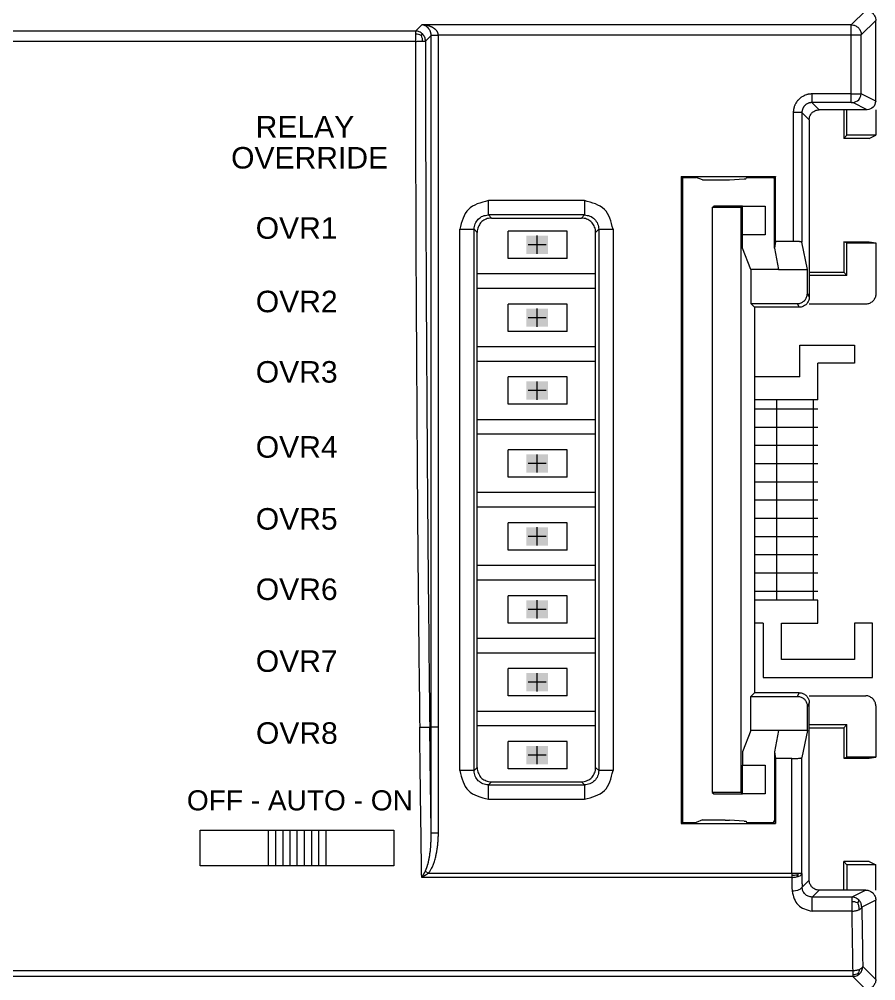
# Model space of a CAD drawing. Header units: inches. Extents: x 75782 to 87231, y -34126 to -18655.
# Drawn here: x 77708.8 to 77807.8, y -19702.9 to -19591.9 of the extents above; entities that cross this region are included whole.
import ezdxf

# ---------------------------------------------------------------- set-up
doc = ezdxf.new("R2010")
doc.units = ezdxf.units.IN
doc.header["$MEASUREMENT"] = 0
doc.layers.add('COMPONENTES', color=251, linetype='Continuous', lineweight=18)
doc.styles.add('ARIAL', font='arial.ttf')

# ---------------------------------------------------------------- blocks, each defined once
blk = doc.blocks.new('AK2-XM')
at = {"layer": 'COMPONENTES'}
for p, q in [((32014.48, 23372.5), (32016.15, 23374.17)), ((31964.86, 23372.5), (31964.14, 23371.78)), ((32014.48, 23372.5), (31964.86, 23372.5)), ((32014.48, 23371.34), (32014.48, 23372.5)), ((32015.64, 23371.34), (32017.31, 23373.01)), ((32017.31, 23363.67), (32017.31, 23373.01)), ((31964.14, 23371.78), (31823.34, 23371.78)), ((31964.14, 23371.78), (31964.14, 23371.42)), ((31964.14, 23371.42), (31964.14, 23370.59)), ((31965.95, 23371.27), (31965.3, 23370.62)), ((31965.95, 23371.31), (31966.78, 23371.34)), ((31965.95, 23291.39), (31965.95, 23371.27)), ((31966.78, 23371.27), (31965.95, 23371.27)), ((31966.78, 23371.34), (32014.48, 23371.34)), ((31966.78, 23291.39), (31966.78, 23371.27)), ((32014.48, 23364.51), (32014.48, 23371.34)), ((32014.48, 23371.34), (32015.64, 23371.34)), ((32015.64, 23364.51), (32015.64, 23371.34)), ((31964.14, 23370.59), (31823.34, 23370.59)), ((32014.48, 23364.51), (32009.94, 23364.51)), ((32009.94, 23364.51), (32009.94, 23363.52)), ((32014.48, 23363.52), (32014.48, 23364.51)), ((32017.31, 23363.67), (32015.64, 23364.51)), ((32014.48, 23363.52), (32009.94, 23363.52)), ((32010.78, 23362.68), (32009.94, 23363.52)), ((32016.32, 23362.68), (32014.65, 23363.51)), ((32007.79, 23362.36), (32007.79, 23347.48)), ((32008.78, 23362.36), (32008.78, 23347.4)), ((32009.62, 23361.52), (32008.78, 23362.36)), ((32016.32, 23362.68), (32010.78, 23362.68)), ((32013.61, 23362.68), (32013.61, 23359.37)), ((32013.99, 23359.75), (32013.99, 23362.68)), ((32017.31, 23362.68), (32017.31, 23359.75)), ((32009.62, 23361.52), (32009.62, 23341.05)), ((32013.61, 23359.37), (32013.99, 23359.75)), ((32017.31, 23359.75), (32013.99, 23359.75)), ((32016.55, 23359.37), (32017.31, 23359.75)), ((32016.55, 23359.37), (32013.61, 23359.37)), ((31994.85, 23354.98), (31994.85, 23280.25)), ((31994.85, 23354.98), (32005.75, 23354.98)), ((31994.85, 23354.98), (31994.97, 23354.87)), ((31994.97, 23354.87), (31994.97, 23280.37)), ((31994.97, 23354.87), (31996.56, 23354.87)), ((31997.29, 23354.58), (31996.56, 23354.87)), ((31997.29, 23354.58), (31998.97, 23354.58)), ((32000.4, 23354.61), (32002.11, 23354.71)), ((32002.39, 23354.87), (32002.33, 23354.74)), ((32002.39, 23354.87), (32005.51, 23354.87)), ((32005.51, 23354.87), (32005.6, 23354.68)), ((32005.75, 23354.98), (32005.6, 23354.68)), ((32005.6, 23346.72), (32005.6, 23354.68)), ((32005.75, 23347.48), (32005.75, 23354.98)), ((31983.66, 23352.19), (31972.56, 23352.19)), ((31972.56, 23350.54), (31972.56, 23352.19)), ((31983.66, 23352.19), (31983.66, 23350.54)), ((31998.43, 23351.39), (31998.59, 23351.55)), ((31998.43, 23351.39), (31998.43, 23283.84)), ((32001.75, 23351.39), (31998.43, 23351.39)), ((32001.91, 23351.55), (31998.59, 23351.55)), ((32001.91, 23351.55), (32001.75, 23351.39)), ((32001.75, 23283.84), (32001.75, 23351.39)), ((32001.91, 23348.23), (32001.91, 23351.55)), ((32001.91, 23351.55), (32004.53, 23351.55)), ((32004.53, 23351.55), (32004.53, 23348.23)), ((31983.66, 23350.54), (31972.56, 23350.54)), ((31972.56, 23350.54), (31972.92, 23350.17)), ((31972.92, 23350.17), (31983.3, 23350.17)), ((31983.3, 23350.17), (31983.66, 23350.54)), ((31969.25, 23286.35), (31969.25, 23348.88)), ((31969.25, 23348.88), (31970.91, 23348.88)), ((31970.91, 23286.35), (31970.91, 23348.88)), ((31970.91, 23348.88), (31971.27, 23348.52)), ((31981.67, 23348.67), (31974.83, 23348.67)), ((31974.83, 23345.51), (31974.83, 23348.67)), ((31981.67, 23345.51), (31981.67, 23348.67)), ((31984.95, 23348.52), (31985.31, 23348.88)), ((31985.31, 23348.88), (31985.31, 23286.35)), ((31985.31, 23348.88), (31986.96, 23348.88)), ((31986.96, 23348.88), (31986.96, 23286.35)), ((31971.27, 23286.71), (31971.27, 23348.52)), ((31978.2, 23346.04), (31978.2, 23348.15)), ((31984.95, 23286.71), (31984.95, 23348.52)), ((32004.53, 23348.23), (32001.91, 23348.23)), ((32001.91, 23346.72), (32001.91, 23348.23)), ((31979.25, 23347.09), (31977.14, 23347.09)), ((32002.9, 23344.24), (32001.91, 23346.72)), ((32005.75, 23347.48), (32005.6, 23346.72)), ((32005.6, 23346.72), (32006.09, 23344.24)), ((32007.79, 23347.48), (32005.75, 23347.48)), ((32009.41, 23344.24), (32008.78, 23347.4)), ((32013.61, 23347.43), (32016.55, 23347.43)), ((32013.61, 23347.43), (32013.61, 23343.94)), ((32013.99, 23347.33), (32013.61, 23347.43)), ((32013.99, 23347.33), (32017.31, 23347.33)), ((32013.99, 23343.56), (32013.99, 23347.33)), ((32016.55, 23347.43), (32017.31, 23347.33)), ((32017.31, 23347.33), (32017.31, 23341.4)), ((31981.67, 23345.51), (31974.83, 23345.51)), ((32002.9, 23344.24), (32002.9, 23340.3)), ((32006.09, 23344.24), (32002.9, 23344.24)), ((32006.09, 23344.24), (32009.41, 23344.24)), ((32009.41, 23341.46), (32009.41, 23344.24)), ((31984.95, 23343.72), (31971.27, 23343.72)), ((32009.62, 23343.94), (32013.61, 23343.94)), ((32013.99, 23343.56), (32009.62, 23343.56)), ((32013.99, 23343.56), (32013.61, 23343.94)), ((31984.95, 23342.04), (31971.27, 23342.04)), ((32009.41, 23341.46), (32009.62, 23341.05)), ((31981.67, 23340.25), (31974.83, 23340.25)), ((31974.83, 23337.09), (31974.83, 23340.25)), ((31981.67, 23337.09), (31981.67, 23340.25)), ((32002.9, 23340.3), (32008.25, 23340.3)), ((32003.32, 23339.88), (32002.9, 23340.3)), ((32003.32, 23339.88), (32003.32, 23295.35)), ((32008.46, 23339.88), (32003.32, 23339.88)), ((32008.25, 23340.3), (32008.46, 23339.88)), ((32016.15, 23340.24), (32009.62, 23340.24)), ((31979.25, 23338.67), (31977.14, 23338.67)), ((31978.2, 23337.62), (31978.2, 23339.72)), ((31981.67, 23337.09), (31974.83, 23337.09)), ((31984.95, 23335.3), (31971.27, 23335.3)), ((32008.53, 23335.51), (32014.84, 23335.51)), ((32008.53, 23331.83), (32008.53, 23335.51)), ((32014.84, 23335.51), (32014.84, 23333.41)), ((31984.95, 23333.62), (31971.27, 23333.62)), ((32014.84, 23333.41), (32010.63, 23333.41)), ((32010.63, 23329.2), (32010.63, 23333.41)), ((31981.67, 23331.83), (31974.83, 23331.83)), ((31974.83, 23328.67), (31974.83, 23331.83)), ((31978.2, 23329.2), (31978.2, 23331.3)), ((31981.67, 23328.67), (31981.67, 23331.83)), ((32008.53, 23331.83), (32003.32, 23331.83)), ((31979.25, 23330.25), (31977.14, 23330.25)), ((31981.67, 23328.67), (31974.83, 23328.67)), ((32010.63, 23329.2), (32003.32, 23329.2)), ((32005.9, 23306.04), (32005.9, 23329.2)), ((32010.11, 23306.04), (32010.11, 23329.2)), ((32003.32, 23328.14), (32010.63, 23328.14)), ((31984.95, 23326.88), (31971.27, 23326.88)), ((32003.32, 23326.04), (32010.63, 23326.04)), ((31984.95, 23325.2), (31971.27, 23325.2)), ((31981.67, 23323.41), (31974.83, 23323.41)), ((31974.83, 23320.25), (31974.83, 23323.41)), ((31981.67, 23320.25), (31981.67, 23323.41)), ((32003.32, 23323.93), (32010.63, 23323.93)), ((31978.2, 23320.77), (31978.2, 23322.88)), ((31979.25, 23321.83), (31977.14, 23321.83)), ((32003.32, 23321.83), (32010.63, 23321.83)), ((31981.67, 23320.25), (31974.83, 23320.25)), ((32003.32, 23319.72), (32010.63, 23319.72)), ((31984.95, 23318.46), (31971.27, 23318.46)), ((32003.32, 23317.62), (32010.63, 23317.62)), ((31984.95, 23316.77), (31971.27, 23316.77)), ((32003.32, 23315.51), (32010.63, 23315.51)), ((31981.67, 23314.98), (31974.83, 23314.98)), ((31974.83, 23311.83), (31974.83, 23314.98)), ((31978.2, 23312.35), (31978.2, 23314.46)), ((31981.67, 23311.83), (31981.67, 23314.98)), ((31979.25, 23313.4), (31977.14, 23313.4)), ((32003.32, 23313.4), (32010.63, 23313.4)), ((31981.67, 23311.83), (31974.83, 23311.83)), ((32003.32, 23311.3), (32010.63, 23311.3)), ((31984.95, 23310.04), (31971.27, 23310.04)), ((32003.32, 23309.19), (32010.63, 23309.19)), ((31984.95, 23308.35), (31971.27, 23308.35)), ((31974.83, 23303.4), (31974.83, 23306.56)), ((31981.67, 23306.56), (31974.83, 23306.56)), ((31981.67, 23303.4), (31981.67, 23306.56)), ((32003.32, 23307.09), (32010.63, 23307.09)), ((31978.2, 23303.93), (31978.2, 23306.04)), ((32010.63, 23306.04), (32003.32, 23306.04)), ((32010.63, 23303.4), (32010.63, 23306.04)), ((31979.25, 23304.98), (31977.14, 23304.98)), ((31981.67, 23303.4), (31974.83, 23303.4)), ((32004.32, 23303.4), (32003.32, 23303.4)), ((32004.32, 23303.4), (32004.32, 23297.09)), ((32006.42, 23303.4), (32010.63, 23303.4)), ((32006.42, 23299.19), (32006.42, 23303.4)), ((32014.84, 23303.4), (32014.84, 23299.19)), ((32016.95, 23303.4), (32014.84, 23303.4)), ((32016.95, 23297.09), (32016.95, 23303.4)), ((31984.95, 23301.61), (31971.27, 23301.61)), ((31984.95, 23299.93), (31971.27, 23299.93)), ((32014.84, 23299.19), (32006.42, 23299.19)), ((31981.67, 23298.14), (31974.83, 23298.14)), ((31974.83, 23294.98), (31974.83, 23298.14)), ((31978.2, 23295.51), (31978.2, 23297.61)), ((31981.67, 23294.98), (31981.67, 23298.14)), ((31979.25, 23296.56), (31977.14, 23296.56)), ((32004.32, 23297.09), (32016.95, 23297.09)), ((32003.32, 23295.35), (32002.9, 23294.93)), ((32008.46, 23295.35), (32003.32, 23295.35)), ((32008.46, 23295.35), (32008.25, 23294.93)), ((31981.67, 23294.98), (31974.83, 23294.98)), ((32002.9, 23294.93), (32008.25, 23294.93)), ((32002.9, 23290.99), (32002.9, 23294.93)), ((32009.62, 23294.99), (32016.15, 23294.99)), ((31984.95, 23293.19), (31971.27, 23293.19)), ((32009.62, 23294.19), (32009.41, 23293.77)), ((32009.41, 23290.99), (32009.41, 23293.77)), ((32009.62, 23273.71), (32009.62, 23294.19)), ((32017.31, 23293.83), (32017.31, 23287.9)), ((31964.63, 23291.39), (31965.79, 23291.39)), ((31966.78, 23291.39), (31965.95, 23291.39)), ((31965.95, 23289.72), (31965.95, 23291.39)), ((31966.78, 23289.65), (31966.78, 23291.39)), ((31984.95, 23291.51), (31971.27, 23291.51)), ((32002.9, 23290.99), (32001.91, 23288.51)), ((32006.09, 23290.99), (32002.9, 23290.99)), ((32006.09, 23290.99), (32005.6, 23288.51)), ((32009.41, 23290.99), (32006.09, 23290.99)), ((32009.41, 23290.99), (32008.79, 23287.85)), ((32009.62, 23291.67), (32013.99, 23291.67)), ((32009.62, 23291.29), (32013.61, 23291.29)), ((32013.61, 23291.29), (32013.99, 23291.67)), ((32013.61, 23291.29), (32013.61, 23287.8)), ((32013.99, 23287.9), (32013.99, 23291.67)), ((31965.95, 23279.12), (31965.95, 23289.72)), ((31966.78, 23279.12), (31966.78, 23289.65)), ((31974.83, 23286.56), (31974.83, 23289.72)), ((31981.67, 23289.72), (31974.83, 23289.72)), ((31978.2, 23287.09), (31978.2, 23289.19)), ((31981.67, 23286.56), (31981.67, 23289.72)), ((31979.25, 23288.14), (31977.14, 23288.14)), ((32001.91, 23288.51), (32001.91, 23287)), ((32005.6, 23288.51), (32005.6, 23280.55)), ((32005.6, 23288.51), (32005.75, 23287.75)), ((32005.75, 23287.75), (32005.75, 23280.25)), ((32007.62, 23287.75), (32005.75, 23287.75)), ((32007.62, 23274.47), (32007.62, 23287.75)), ((32008.79, 23274.47), (32008.79, 23287.85)), ((32013.61, 23287.8), (32013.99, 23287.9)), ((32013.61, 23287.8), (32016.55, 23287.8)), ((32017.31, 23287.9), (32013.99, 23287.9)), ((32016.55, 23287.8), (32017.31, 23287.9)), ((31971.27, 23286.71), (31970.91, 23286.35)), ((31981.67, 23286.56), (31974.83, 23286.56)), ((31985.31, 23286.35), (31984.95, 23286.71)), ((32001.91, 23287), (32004.53, 23287)), ((32001.91, 23283.68), (32001.91, 23287)), ((32004.53, 23287), (32004.53, 23283.68)), ((31970.91, 23286.35), (31969.25, 23286.35)), ((31986.96, 23286.35), (31985.31, 23286.35)), ((31972.92, 23285.06), (31972.56, 23284.7)), ((31972.56, 23284.7), (31983.66, 23284.7)), ((31972.56, 23283.04), (31972.56, 23284.7)), ((31972.92, 23285.06), (31983.3, 23285.06)), ((31983.66, 23284.7), (31983.3, 23285.06)), ((31983.66, 23284.7), (31983.66, 23283.04)), ((31998.43, 23283.84), (31998.59, 23283.68)), ((32001.75, 23283.84), (31998.43, 23283.84)), ((31998.59, 23283.68), (32001.91, 23283.68)), ((32001.75, 23283.84), (32001.91, 23283.68)), ((32004.53, 23283.68), (32001.91, 23283.68)), ((31972.56, 23283.04), (31983.66, 23283.04)), ((31994.85, 23280.25), (31994.97, 23280.37)), ((31994.85, 23280.25), (32005.75, 23280.25)), ((31994.97, 23280.37), (31996.56, 23280.37)), ((31997.29, 23280.66), (31996.56, 23280.37)), ((31997.29, 23280.66), (31998.97, 23280.66)), ((32002.11, 23280.52), (32000.4, 23280.63)), ((32002.33, 23280.5), (32002.39, 23280.37)), ((32002.39, 23280.37), (32005.51, 23280.37)), ((32005.51, 23280.37), (32005.6, 23280.55)), ((32005.6, 23280.55), (32005.75, 23280.25)), ((31939.26, 23275.34), (31939.26, 23279.48)), ((31939.26, 23279.48), (31961.64, 23279.48)), ((31947.14, 23279.48), (31947.14, 23275.34)), ((31947.97, 23279.48), (31947.97, 23275.34)), ((31948.8, 23279.48), (31948.8, 23275.34)), ((31949.63, 23279.48), (31949.63, 23275.34)), ((31950.45, 23279.48), (31950.45, 23275.34)), ((31951.28, 23279.48), (31951.28, 23275.34)), ((31952.11, 23279.48), (31952.11, 23275.34)), ((31952.94, 23279.48), (31952.94, 23275.34)), ((31953.77, 23279.48), (31953.77, 23275.34)), ((31961.64, 23279.48), (31961.64, 23275.34)), ((31966.78, 23279.12), (31966.78, 23279.12)), ((31961.64, 23275.34), (31939.26, 23275.34)), ((32013.61, 23272.55), (32013.61, 23275.86)), ((32016.55, 23275.86), (32013.61, 23275.86)), ((32013.61, 23275.86), (32013.99, 23275.48)), ((32013.99, 23275.48), (32013.99, 23272.55)), ((32017.31, 23275.48), (32013.99, 23275.48)), ((32016.55, 23275.86), (32017.31, 23275.48)), ((32017.31, 23272.55), (32017.31, 23275.48)), ((31965.27, 23274.76), (31965.6, 23274.47)), ((32007.62, 23274.47), (31965.6, 23274.47)), ((32007.62, 23274.47), (32007.62, 23274.24)), ((32008.44, 23274.47), (32007.62, 23274.47)), ((32007.62, 23274.24), (32007.62, 23274.02)), ((32008.79, 23274.47), (32008.44, 23274.47)), ((32007.62, 23274.02), (31964.86, 23274.02)), ((32008.8, 23272.89), (32009.62, 23273.71)), ((32009.98, 23271.75), (32010.78, 23272.55)), ((32016.15, 23272.55), (32010.78, 23272.55)), ((32016.15, 23272.55), (32014.54, 23271.75)), ((32014.54, 23271.75), (32009.98, 23271.75)), ((32009.98, 23270.11), (32009.98, 23271.75)), ((32014.54, 23271.75), (32014.54, 23271.21)), ((32014.54, 23271.21), (32014.54, 23270.11)), ((32017.31, 23271.39), (32015.7, 23270.59)), ((32017.31, 23262.22), (32017.31, 23271.39)), ((32014.54, 23270.11), (32009.98, 23270.11)), ((32014.65, 23263.22), (31781.96, 23263.22)), ((32014.65, 23263.22), (32014.65, 23262.75)), ((32015.81, 23263.72), (32017.31, 23262.22)), ((32014.65, 23262.56), (31781.96, 23262.56)), ((32014.65, 23262.75), (32014.65, 23262.56)), ((32014.65, 23262.56), (32016.15, 23261.06))]:
    blk.add_line(p, q, dxfattribs=at)
for points, knots in [([(32016.15, 23374.17), (32016.23, 23374.17), (32016.38, 23374.16), (32016.58, 23374.09), (32016.76, 23374), (32016.89, 23373.91), (32016.98, 23373.84), (32017.05, 23373.75), (32017.14, 23373.61), (32017.23, 23373.44), (32017.31, 23373.24), (32017.31, 23373.09), (32017.31, 23373.01)], [0, 0, 0, 0, 0.273484, 0.487793, 0.721609, 0.93584, 1.02062, 1.1054, 1.319632, 1.553447, 1.767756, 2.04124, 2.04124, 2.04124, 2.04124]), ([(31966.78, 23371.34), (31966.78, 23371.36), (31966.78, 23371.4), (31966.77, 23371.44), (31966.76, 23371.46), (31966.76, 23371.48), (31966.75, 23371.5), (31966.75, 23371.52), (31966.74, 23371.54), (31966.73, 23371.56), (31966.73, 23371.58), (31966.71, 23371.6), (31966.69, 23371.65), (31966.67, 23371.7), (31966.63, 23371.76), (31966.59, 23371.81), (31966.54, 23371.87), (31966.5, 23371.91), (31966.45, 23371.95), (31966.41, 23371.99), (31966.37, 23372.02), (31966.33, 23372.05), (31966.29, 23372.08), (31966.26, 23372.11), (31966.22, 23372.13), (31966.18, 23372.15), (31966.14, 23372.18), (31966.09, 23372.2), (31966.04, 23372.23), (31965.99, 23372.25), (31965.94, 23372.27), (31965.89, 23372.3), (31965.84, 23372.32), (31965.79, 23372.33), (31965.75, 23372.35), (31965.72, 23372.36), (31965.68, 23372.37), (31965.64, 23372.38), (31965.6, 23372.39), (31965.55, 23372.41), (31965.51, 23372.42), (31965.45, 23372.43), (31965.38, 23372.44), (31965.26, 23372.47), (31965.09, 23372.49), (31964.94, 23372.5), (31964.86, 23372.5)], [0, 0, 0, 0, 0.077329, 0.127727, 0.140444, 0.154347, 0.18054, 0.21055, 0.237053, 0.259873, 0.276173, 0.292129, 0.355611, 0.431259, 0.507636, 0.580991, 0.660204, 0.738497, 0.800512, 0.861836, 0.92128, 0.980588, 1.029832, 1.07837, 1.127239, 1.176734, 1.232247, 1.288551, 1.351022, 1.414168, 1.479116, 1.544104, 1.602415, 1.659221, 1.703581, 1.746679, 1.787359, 1.828686, 1.882332, 1.935573, 1.993993, 2.049266, 2.137872, 2.228342, 2.441456, 2.723151, 2.723151, 2.723151, 2.723151]), ([(31965.95, 23371.31), (31965.95, 23371.35), (31965.94, 23371.43), (31965.93, 23371.51), (31965.92, 23371.55), (31965.91, 23371.58), (31965.9, 23371.63), (31965.88, 23371.68), (31965.87, 23371.74), (31965.84, 23371.79), (31965.82, 23371.84), (31965.79, 23371.89), (31965.76, 23371.93), (31965.74, 23371.97), (31965.72, 23372), (31965.7, 23372.03), (31965.67, 23372.06), (31965.65, 23372.08), (31965.63, 23372.11), (31965.61, 23372.13), (31965.59, 23372.16), (31965.57, 23372.18), (31965.54, 23372.2), (31965.5, 23372.23), (31965.46, 23372.27), (31965.41, 23372.31), (31965.35, 23372.35), (31965.29, 23372.38), (31965.23, 23372.41), (31965.19, 23372.42), (31965.15, 23372.44), (31965.13, 23372.44), (31965.11, 23372.45), (31965.08, 23372.46), (31965.05, 23372.47), (31965.03, 23372.47), (31965, 23372.48), (31964.97, 23372.49), (31964.92, 23372.49), (31964.88, 23372.5), (31964.86, 23372.5)], [0, 0, 0, 0, 0.148604, 0.245305, 0.270582, 0.297908, 0.356668, 0.424731, 0.490779, 0.555337, 0.619401, 0.683012, 0.7348, 0.786159, 0.831558, 0.876537, 0.91222, 0.947277, 0.98033, 1.013888, 1.052992, 1.091326, 1.130924, 1.171216, 1.243669, 1.319854, 1.393447, 1.46851, 1.546201, 1.614504, 1.63749, 1.660358, 1.689457, 1.721733, 1.757048, 1.789852, 1.815335, 1.839781, 1.8979, 1.977311, 1.977311, 1.977311, 1.977311]), ([(32014.48, 23372.5), (32014.56, 23372.5), (32014.71, 23372.49), (32014.91, 23372.42), (32015.09, 23372.33), (32015.22, 23372.24), (32015.31, 23372.17), (32015.38, 23372.08), (32015.47, 23371.94), (32015.56, 23371.77), (32015.64, 23371.57), (32015.64, 23371.42), (32015.64, 23371.34)], [0, 0, 0, 0, 0.273176, 0.487294, 0.721112, 0.935365, 1.020165, 1.104966, 1.319219, 1.553037, 1.767154, 2.040331, 2.040331, 2.040331, 2.040331]), ([(31964.96, 23371.44), (31964.84, 23371.54), (31964.6, 23371.73), (31964.29, 23371.76), (31964.14, 23371.78)], [0, 0, 0, 0, 0.506268, 1.01237, 1.01237, 1.01237, 1.01237]), ([(31964.79, 23371.27), (31964.69, 23371.31), (31964.48, 23371.4), (31964.26, 23371.41), (31964.14, 23371.42)], [0, 0, 0, 0, 0.3608313, 0.7543013, 0.7543013, 0.7543013, 0.7543013]), ([(31964.79, 23371.27), (31964.81, 23371.29), (31964.85, 23371.32), (31964.88, 23371.36), (31964.9, 23371.38), (31964.92, 23371.39), (31964.93, 23371.41), (31964.94, 23371.42), (31964.95, 23371.43), (31964.96, 23371.44), (31964.96, 23371.44)], [0, 0, 0, 0, 0.1037281, 0.1625367, 0.1777874, 0.1958032, 0.2200526, 0.2447684, 0.2565898, 0.2678835, 0.2678835, 0.2678835, 0.2678835]), ([(31964.79, 23371.27), (31964.83, 23371.17), (31964.92, 23370.95), (31964.93, 23370.72), (31964.93, 23370.6)], [0, 0, 0, 0, 0.367185, 0.7661439, 0.7661439, 0.7661439, 0.7661439]), ([(31965.3, 23370.62), (31965.28, 23370.77), (31965.25, 23371.08), (31965.06, 23371.32), (31964.96, 23371.44)], [0, 0, 0, 0, 0.506102, 1.01237, 1.01237, 1.01237, 1.01237]), ([(31965.95, 23371.27), (31965.95, 23371.27), (31965.95, 23371.28), (31965.95, 23371.28), (31965.95, 23371.29), (31965.95, 23371.29), (31965.95, 23371.29), (31965.95, 23371.3), (31965.95, 23371.3), (31965.95, 23371.31), (31965.95, 23371.31)], [0, 0, 0, 0, 0.00985311, 0.01681195, 0.01934412, 0.0218101, 0.02482993, 0.02811175, 0.03495528, 0.04380992, 0.04380992, 0.04380992, 0.04380992]), ([(31966.78, 23371.27), (31966.78, 23371.28), (31966.78, 23371.28), (31966.78, 23371.29), (31966.78, 23371.3), (31966.78, 23371.3), (31966.78, 23371.31), (31966.78, 23371.31), (31966.78, 23371.32), (31966.78, 23371.33), (31966.78, 23371.34)], [0, 0, 0, 0, 0.01714997, 0.02929065, 0.03357858, 0.03755623, 0.04128752, 0.04523788, 0.05741898, 0.07503766, 0.07503766, 0.07503766, 0.07503766]), ([(31964.14, 23370.59), (31964.22, 23370.59), (31964.34, 23370.59), (31964.48, 23370.6), (31964.55, 23370.6), (31964.57, 23370.6), (31964.59, 23370.6), (31964.65, 23370.6), (31964.76, 23370.6), (31964.87, 23370.6), (31964.93, 23370.6)], [0, 0, 0, 0, 0.2609197, 0.4253681, 0.4553771, 0.4821533, 0.5042695, 0.5290451, 0.6739477, 0.8895565, 0.8895565, 0.8895565, 0.8895565]), ([(31964.14, 23370.59), (31964.14, 23365.49), (31964.15, 23356.31), (31964.19, 23344.98), (31964.24, 23336.69), (31964.28, 23330.39), (31964.32, 23324.07), (31964.37, 23315.9), (31964.47, 23304.98), (31964.57, 23296.23), (31964.63, 23291.39)], [0, 0, 0, 0, 17.12168, 30.791728, 38.000644, 44.933414, 51.918481, 59.218638, 72.320376, 88.560095, 88.560095, 88.560095, 88.560095]), ([(31964.93, 23370.6), (31964.99, 23370.6), (31965.07, 23370.6), (31965.16, 23370.61), (31965.19, 23370.61), (31965.2, 23370.61), (31965.21, 23370.61), (31965.24, 23370.61), (31965.27, 23370.61), (31965.29, 23370.62), (31965.3, 23370.62)], [0, 0, 0, 0, 0.1868598, 0.2745239, 0.2819985, 0.2912888, 0.3104213, 0.3370513, 0.3806726, 0.4089771, 0.4089771, 0.4089771, 0.4089771]), ([(31965.3, 23370.62), (31965.3, 23365.5), (31965.31, 23356.22), (31965.36, 23344.71), (31965.4, 23336.31), (31965.44, 23330.75), (31965.47, 23326.08), (31965.51, 23319.23), (31965.61, 23307.67), (31965.72, 23297.44), (31965.79, 23291.39)], [0, 0, 0, 0, 17.161466, 31.129116, 38.620325, 45.31609, 49.793835, 54.298535, 68.279971, 88.586871, 88.586871, 88.586871, 88.586871]), ([(32009.94, 23364.51), (32009.92, 23364.51), (32009.89, 23364.51), (32009.8, 23364.51), (32009.68, 23364.5), (32009.54, 23364.48), (32009.4, 23364.46), (32009.24, 23364.4), (32009.03, 23364.3), (32008.82, 23364.2), (32008.67, 23364.11), (32008.58, 23364.04), (32008.5, 23363.96), (32008.42, 23363.88), (32008.35, 23363.81), (32008.3, 23363.76), (32008.25, 23363.7), (32008.18, 23363.6), (32008.09, 23363.46), (32008.01, 23363.33), (32007.96, 23363.22), (32007.92, 23363.12), (32007.88, 23362.98), (32007.84, 23362.84), (32007.82, 23362.74), (32007.81, 23362.67), (32007.8, 23362.58), (32007.79, 23362.49), (32007.79, 23362.42), (32007.79, 23362.38), (32007.79, 23362.36)], [0, 0, 0, 0, 0.072154, 0.116481, 0.281891, 0.476547, 0.608196, 0.737898, 1.063469, 1.390601, 1.516317, 1.637173, 1.773489, 1.913587, 2.006275, 2.091082, 2.171994, 2.262043, 2.492481, 2.714332, 2.795946, 2.878426, 3.082903, 3.286093, 3.355049, 3.424343, 3.545962, 3.662019, 3.715556, 3.791783, 3.791783, 3.791783, 3.791783]), ([(32014.48, 23364.51), (32014.52, 23364.51), (32014.59, 23364.51), (32014.68, 23364.51), (32014.75, 23364.51), (32014.8, 23364.51), (32014.84, 23364.51), (32014.89, 23364.51), (32014.98, 23364.51), (32015.09, 23364.51), (32015.2, 23364.51), (32015.28, 23364.51), (32015.33, 23364.51), (32015.37, 23364.51), (32015.43, 23364.51), (32015.5, 23364.51), (32015.56, 23364.51), (32015.59, 23364.51), (32015.61, 23364.51), (32015.62, 23364.51), (32015.63, 23364.51), (32015.64, 23364.51), (32015.64, 23364.51)], [0, 0, 0, 0, 0.123891, 0.23343, 0.301058, 0.361017, 0.398192, 0.437085, 0.552184, 0.690733, 0.819581, 0.920045, 0.946571, 0.975427, 1.061743, 1.160004, 1.207421, 1.247058, 1.261522, 1.277035, 1.288711, 1.297798, 1.297798, 1.297798, 1.297798]), ([(32014.65, 23363.51), (32014.91, 23363.58), (32015.44, 23363.72), (32015.57, 23364.25), (32015.64, 23364.51)], [0, 0, 0, 0, 0.845002, 1.690267, 1.690267, 1.690267, 1.690267]), ([(32009.94, 23363.52), (32009.93, 23363.52), (32009.91, 23363.52), (32009.87, 23363.51), (32009.8, 23363.51), (32009.73, 23363.5), (32009.65, 23363.49), (32009.56, 23363.46), (32009.45, 23363.41), (32009.34, 23363.35), (32009.26, 23363.3), (32009.21, 23363.26), (32009.16, 23363.22), (32009.12, 23363.18), (32009.09, 23363.14), (32009.06, 23363.11), (32009.03, 23363.08), (32008.99, 23363.03), (32008.95, 23362.95), (32008.91, 23362.88), (32008.88, 23362.82), (32008.86, 23362.77), (32008.83, 23362.69), (32008.81, 23362.62), (32008.8, 23362.56), (32008.79, 23362.52), (32008.79, 23362.47), (32008.79, 23362.43), (32008.78, 23362.39), (32008.78, 23362.37), (32008.78, 23362.36)], [0, 0, 0, 0, 0.038861, 0.062735, 0.151823, 0.25666, 0.327555, 0.397402, 0.572731, 0.748896, 0.81658, 0.881649, 0.955051, 1.030492, 1.080403, 1.126069, 1.169635, 1.218119, 1.342207, 1.46167, 1.505614, 1.550024, 1.660145, 1.769577, 1.806714, 1.844034, 1.909535, 1.972042, 2.000875, 2.041929, 2.041929, 2.041929, 2.041929]), ([(32014.48, 23363.52), (32014.49, 23363.52), (32014.5, 23363.52), (32014.51, 23363.52), (32014.52, 23363.52), (32014.53, 23363.52), (32014.54, 23363.52), (32014.56, 23363.52), (32014.58, 23363.52), (32014.59, 23363.52), (32014.59, 23363.52), (32014.6, 23363.52), (32014.6, 23363.52), (32014.61, 23363.52), (32014.62, 23363.52), (32014.63, 23363.52), (32014.63, 23363.51), (32014.64, 23363.51), (32014.64, 23363.51), (32014.64, 23363.51), (32014.64, 23363.51), (32014.65, 23363.51), (32014.65, 23363.51)], [0, 0, 0, 0, 0.0218046, 0.0366452, 0.0420262, 0.0478854, 0.0700787, 0.0962459, 0.1104098, 0.1216735, 0.1252496, 0.1287189, 0.132987, 0.1380996, 0.1515038, 0.1655652, 0.1722756, 0.1783508, 0.1813782, 0.1840213, 0.1847818, 0.1854942, 0.1854942, 0.1854942, 0.1854942]), ([(32017.31, 23363.67), (32017.24, 23363.41), (32017.11, 23362.88), (32016.58, 23362.75), (32016.32, 23362.68)], [0, 0, 0, 0, 0.845268, 1.6908, 1.6908, 1.6908, 1.6908]), ([(32008.78, 23362.36), (32008.68, 23362.36), (32008.35, 23362.36), (32008.02, 23362.36), (32007.79, 23362.36)], [0, 0, 0, 0, 0.344098, 1.112895, 1.112895, 1.112895, 1.112895]), ([(32009.62, 23361.52), (32009.62, 23361.6), (32009.63, 23361.75), (32009.7, 23361.95), (32009.79, 23362.13), (32009.88, 23362.26), (32009.95, 23362.35), (32010.04, 23362.42), (32010.17, 23362.51), (32010.35, 23362.6), (32010.55, 23362.67), (32010.7, 23362.68), (32010.78, 23362.68)], [0, 0, 0, 0, 0.273528, 0.48789, 0.721842, 0.936206, 1.021045, 1.105884, 1.320247, 1.554199, 1.768562, 2.042089, 2.042089, 2.042089, 2.042089]), ([(31998.97, 23354.58), (31998.98, 23354.58), (31998.99, 23354.58), (31999, 23354.58), (31999.01, 23354.58), (31999.03, 23354.58), (31999.06, 23354.58), (31999.12, 23354.58), (31999.19, 23354.58), (31999.27, 23354.58), (31999.35, 23354.58), (31999.42, 23354.58), (31999.48, 23354.58), (31999.53, 23354.58), (31999.58, 23354.58), (31999.65, 23354.58), (31999.71, 23354.58), (31999.8, 23354.58), (31999.91, 23354.59), (32000.03, 23354.59), (32000.15, 23354.59), (32000.25, 23354.6), (32000.33, 23354.6), (32000.37, 23354.6), (32000.38, 23354.6), (32000.39, 23354.6), (32000.39, 23354.6), (32000.4, 23354.61), (32000.4, 23354.61)], [0, 0, 0, 0, 0.02618, 0.042627, 0.047704, 0.052319, 0.097449, 0.161641, 0.246746, 0.331068, 0.429611, 0.520621, 0.570209, 0.618644, 0.688452, 0.760145, 0.832421, 0.906047, 1.047787, 1.198626, 1.320068, 1.442805, 1.531239, 1.583162, 1.584458, 1.586352, 1.594011, 1.607095, 1.607095, 1.607095, 1.607095]), ([(32002.11, 23354.71), (32002.14, 23354.71), (32002.19, 23354.71), (32002.24, 23354.72), (32002.26, 23354.72), (32002.27, 23354.72), (32002.28, 23354.72), (32002.3, 23354.73), (32002.32, 23354.73), (32002.33, 23354.73), (32002.33, 23354.74)], [0, 0, 0, 0, 0.1093044, 0.1665303, 0.1746921, 0.1842087, 0.1976395, 0.2145799, 0.2364871, 0.2516185, 0.2516185, 0.2516185, 0.2516185]), ([(31970.91, 23348.88), (31970.93, 23349.1), (31970.99, 23349.53), (31971.37, 23350.07), (31971.91, 23350.46), (31972.34, 23350.51), (31972.56, 23350.54)], [0, 0, 0, 0, 0.718708, 1.438875, 2.159042, 2.877751, 2.877751, 2.877751, 2.877751]), ([(31972.92, 23350.17), (31972.8, 23350.17), (31972.59, 23350.17), (31972.3, 23350.06), (31972.05, 23349.93), (31971.86, 23349.81), (31971.74, 23349.7), (31971.63, 23349.58), (31971.51, 23349.39), (31971.38, 23349.14), (31971.27, 23348.85), (31971.27, 23348.64), (31971.27, 23348.52)], [0, 0, 0, 0, 0.390247, 0.695866, 1.028531, 1.333257, 1.453782, 1.574308, 1.879034, 2.211699, 2.517318, 2.907565, 2.907565, 2.907565, 2.907565]), ([(31984.95, 23348.52), (31984.95, 23348.64), (31984.94, 23348.85), (31984.84, 23349.14), (31984.71, 23349.39), (31984.59, 23349.58), (31984.48, 23349.7), (31984.36, 23349.81), (31984.16, 23349.93), (31983.92, 23350.06), (31983.62, 23350.17), (31983.41, 23350.17), (31983.3, 23350.17)], [0, 0, 0, 0, 0.390247, 0.695866, 1.028531, 1.333257, 1.453782, 1.574308, 1.879034, 2.211699, 2.517318, 2.907565, 2.907565, 2.907565, 2.907565]), ([(31983.66, 23350.54), (31983.87, 23350.51), (31984.31, 23350.46), (31984.85, 23350.07), (31985.23, 23349.53), (31985.29, 23349.1), (31985.31, 23348.88)], [0, 0, 0, 0, 0.718708, 1.438875, 2.159042, 2.877751, 2.877751, 2.877751, 2.877751]), ([(32008.78, 23347.4), (32008.78, 23347.4), (32008.78, 23347.41), (32008.77, 23347.41), (32008.76, 23347.41), (32008.76, 23347.42), (32008.75, 23347.42), (32008.74, 23347.42), (32008.72, 23347.43), (32008.71, 23347.43), (32008.7, 23347.43), (32008.68, 23347.43), (32008.66, 23347.44), (32008.63, 23347.44), (32008.6, 23347.45), (32008.56, 23347.45), (32008.52, 23347.45), (32008.48, 23347.46), (32008.45, 23347.46), (32008.42, 23347.46), (32008.39, 23347.47), (32008.33, 23347.47), (32008.26, 23347.47), (32008.2, 23347.48), (32008.15, 23347.48), (32008.13, 23347.48), (32008.1, 23347.48), (32008.06, 23347.48), (32008.03, 23347.48), (32008, 23347.48), (32007.96, 23347.48), (32007.92, 23347.48), (32007.86, 23347.48), (32007.81, 23347.48), (32007.79, 23347.48)], [0, 0, 0, 0, 0.009204, 0.018404, 0.028056, 0.037702, 0.048883, 0.060453, 0.076856, 0.092502, 0.104864, 0.116648, 0.144207, 0.174818, 0.216111, 0.258766, 0.311659, 0.359056, 0.382096, 0.403829, 0.451506, 0.50928, 0.603027, 0.687512, 0.717325, 0.745902, 0.779609, 0.815569, 0.852014, 0.887352, 0.928555, 0.970208, 1.040835, 1.125074, 1.125074, 1.125074, 1.125074]), ([(32008.25, 23340.3), (32008.33, 23340.3), (32008.48, 23340.3), (32008.69, 23340.38), (32008.86, 23340.47), (32008.99, 23340.55), (32009.08, 23340.63), (32009.16, 23340.72), (32009.24, 23340.85), (32009.33, 23341.03), (32009.41, 23341.23), (32009.41, 23341.38), (32009.41, 23341.46)], [0, 0, 0, 0, 0.273468, 0.487777, 0.721674, 0.935989, 1.020816, 1.10564, 1.319997, 1.553949, 1.768362, 2.041962, 2.041962, 2.041962, 2.041962]), ([(32009.62, 23341.05), (32009.62, 23340.96), (32009.62, 23340.82), (32009.54, 23340.61), (32009.45, 23340.44), (32009.36, 23340.3), (32009.29, 23340.21), (32009.2, 23340.14), (32009.07, 23340.06), (32008.89, 23339.96), (32008.69, 23339.89), (32008.54, 23339.89), (32008.46, 23339.88)], [0, 0, 0, 0, 0.2736, 0.488013, 0.721965, 0.936322, 1.021147, 1.105973, 1.320288, 1.554185, 1.768494, 2.041962, 2.041962, 2.041962, 2.041962]), ([(32017.31, 23341.4), (32017.31, 23341.32), (32017.31, 23341.17), (32017.23, 23340.97), (32017.14, 23340.79), (32017.05, 23340.66), (32016.98, 23340.57), (32016.89, 23340.5), (32016.76, 23340.41), (32016.58, 23340.32), (32016.38, 23340.25), (32016.23, 23340.24), (32016.15, 23340.24)], [0, 0, 0, 0, 0.273468, 0.487777, 0.721674, 0.935989, 1.020816, 1.10564, 1.319997, 1.553949, 1.768362, 2.041962, 2.041962, 2.041962, 2.041962]), ([(32008.46, 23295.35), (32008.54, 23295.35), (32008.69, 23295.34), (32008.89, 23295.27), (32009.07, 23295.18), (32009.2, 23295.09), (32009.29, 23295.02), (32009.36, 23294.93), (32009.45, 23294.79), (32009.54, 23294.62), (32009.62, 23294.42), (32009.62, 23294.27), (32009.62, 23294.19)], [0, 0, 0, 0, 0.273468, 0.487777, 0.721674, 0.935989, 1.020816, 1.10564, 1.319997, 1.553949, 1.768362, 2.041962, 2.041962, 2.041962, 2.041962]), ([(32008.25, 23294.93), (32008.33, 23294.93), (32008.48, 23294.93), (32008.69, 23294.85), (32008.86, 23294.76), (32008.99, 23294.68), (32009.08, 23294.6), (32009.16, 23294.52), (32009.24, 23294.38), (32009.33, 23294.21), (32009.41, 23294), (32009.41, 23293.85), (32009.41, 23293.77)], [0, 0, 0, 0, 0.273468, 0.487777, 0.721674, 0.935989, 1.020816, 1.10564, 1.319997, 1.553949, 1.768362, 2.041962, 2.041962, 2.041962, 2.041962]), ([(32017.31, 23293.83), (32017.31, 23293.91), (32017.31, 23294.06), (32017.23, 23294.26), (32017.14, 23294.44), (32017.05, 23294.57), (32016.98, 23294.66), (32016.89, 23294.73), (32016.76, 23294.82), (32016.58, 23294.91), (32016.38, 23294.99), (32016.23, 23294.99), (32016.15, 23294.99)], [0, 0, 0, 0, 0.273468, 0.487777, 0.721674, 0.935989, 1.020816, 1.10564, 1.319997, 1.553949, 1.768362, 2.041962, 2.041962, 2.041962, 2.041962]), ([(31964.64, 23290.19), (31964.64, 23290.27), (31964.64, 23290.41), (31964.64, 23290.62), (31964.63, 23290.8), (31964.63, 23290.98), (31964.63, 23291.18), (31964.63, 23291.31), (31964.63, 23291.39)], [0, 0, 0, 0, 0.278177, 0.484957, 0.691612, 0.896526, 1.087342, 1.347058, 1.347058, 1.347058, 1.347058]), ([(31965.81, 23290.08), (31965.81, 23290.24), (31965.8, 23290.52), (31965.8, 23290.87), (31965.8, 23291.11), (31965.79, 23291.24), (31965.79, 23291.33), (31965.79, 23291.37), (31965.79, 23291.39)], [0, 0, 0, 0, 0.52413, 0.940863, 1.172577, 1.346861, 1.388106, 1.467118, 1.467118, 1.467118, 1.467118]), ([(31964.86, 23274.02), (31964.82, 23276.69), (31964.74, 23282.08), (31964.67, 23287.47), (31964.64, 23290.19)], [0, 0, 0, 0, 8.981513, 18.080903, 18.080903, 18.080903, 18.080903]), ([(31965.95, 23279.12), (31965.93, 23280.94), (31965.88, 23284.59), (31965.83, 23288.24), (31965.81, 23290.08)], [0, 0, 0, 0, 6.100391, 12.253905, 12.253905, 12.253905, 12.253905]), ([(32007.62, 23287.75), (32007.71, 23287.75), (32007.85, 23287.75), (32008.06, 23287.75), (32008.24, 23287.76), (32008.37, 23287.77), (32008.47, 23287.78), (32008.54, 23287.79), (32008.64, 23287.8), (32008.72, 23287.82), (32008.77, 23287.82), (32008.78, 23287.84), (32008.79, 23287.85)], [0, 0, 0, 0, 0.274724, 0.49157, 0.694848, 0.877625, 0.938861, 1.0074, 1.136844, 1.258899, 1.289758, 1.315037, 1.315037, 1.315037, 1.315037]), ([(31971.27, 23286.71), (31971.27, 23286.59), (31971.27, 23286.38), (31971.38, 23286.09), (31971.51, 23285.84), (31971.63, 23285.65), (31971.74, 23285.53), (31971.86, 23285.42), (31972.05, 23285.3), (31972.3, 23285.17), (31972.59, 23285.06), (31972.8, 23285.06), (31972.92, 23285.06)], [0, 0, 0, 0, 0.390247, 0.695866, 1.028531, 1.333257, 1.453782, 1.574308, 1.879034, 2.211699, 2.517318, 2.907565, 2.907565, 2.907565, 2.907565]), ([(31983.3, 23285.06), (31983.41, 23285.06), (31983.62, 23285.06), (31983.92, 23285.17), (31984.16, 23285.3), (31984.36, 23285.42), (31984.48, 23285.53), (31984.59, 23285.65), (31984.71, 23285.84), (31984.84, 23286.09), (31984.94, 23286.38), (31984.95, 23286.59), (31984.95, 23286.71)], [0, 0, 0, 0, 0.390247, 0.695866, 1.028531, 1.333257, 1.453782, 1.574308, 1.879034, 2.211699, 2.517318, 2.907565, 2.907565, 2.907565, 2.907565]), ([(31972.56, 23284.7), (31972.34, 23284.72), (31971.91, 23284.78), (31971.37, 23285.16), (31970.99, 23285.7), (31970.93, 23286.13), (31970.91, 23286.35)], [0, 0, 0, 0, 0.718708, 1.438875, 2.159042, 2.877751, 2.877751, 2.877751, 2.877751]), ([(31985.31, 23286.35), (31985.29, 23286.13), (31985.23, 23285.7), (31984.85, 23285.16), (31984.31, 23284.78), (31983.87, 23284.72), (31983.66, 23284.7)], [0, 0, 0, 0, 0.718708, 1.438875, 2.159042, 2.877751, 2.877751, 2.877751, 2.877751]), ([(31998.97, 23280.66), (31998.98, 23280.66), (31998.99, 23280.66), (31999, 23280.66), (31999.01, 23280.66), (31999.04, 23280.66), (31999.13, 23280.65), (31999.27, 23280.65), (31999.43, 23280.65), (31999.57, 23280.65), (31999.7, 23280.65), (31999.8, 23280.65), (31999.86, 23280.65), (31999.9, 23280.65), (31999.95, 23280.64), (32000, 23280.64), (32000.07, 23280.64), (32000.12, 23280.64), (32000.17, 23280.64), (32000.22, 23280.64), (32000.27, 23280.63), (32000.31, 23280.63), (32000.35, 23280.63), (32000.37, 23280.63), (32000.38, 23280.63), (32000.39, 23280.63), (32000.39, 23280.63), (32000.4, 23280.63), (32000.4, 23280.63)], [0, 0, 0, 0, 0.025973, 0.040977, 0.044516, 0.047047, 0.159746, 0.347886, 0.520688, 0.683932, 0.830927, 0.955486, 0.992388, 1.03028, 1.089791, 1.15744, 1.227243, 1.295318, 1.349825, 1.403678, 1.452089, 1.504529, 1.55034, 1.581183, 1.58331, 1.585774, 1.593934, 1.60709, 1.60709, 1.60709, 1.60709]), ([(32002.11, 23280.52), (32002.14, 23280.52), (32002.19, 23280.52), (32002.24, 23280.51), (32002.26, 23280.51), (32002.28, 23280.51), (32002.3, 23280.51), (32002.31, 23280.5), (32002.33, 23280.5), (32002.33, 23280.5), (32002.33, 23280.5)], [0, 0, 0, 0, 0.1091193, 0.1650483, 0.1729201, 0.1834466, 0.210813, 0.2385298, 0.2458079, 0.2520545, 0.2520545, 0.2520545, 0.2520545]), ([(31965.27, 23274.76), (31965.29, 23274.8), (31965.32, 23274.86), (31965.36, 23274.93), (31965.37, 23274.97), (31965.39, 23275.01), (31965.41, 23275.05), (31965.43, 23275.1), (31965.44, 23275.14), (31965.46, 23275.18), (31965.47, 23275.21), (31965.48, 23275.25), (31965.51, 23275.32), (31965.53, 23275.41), (31965.56, 23275.5), (31965.59, 23275.58), (31965.61, 23275.67), (31965.63, 23275.78), (31965.66, 23275.91), (31965.7, 23276.07), (31965.74, 23276.25), (31965.77, 23276.45), (31965.8, 23276.66), (31965.83, 23276.87), (31965.86, 23277.08), (31965.88, 23277.28), (31965.9, 23277.48), (31965.91, 23277.67), (31965.92, 23277.86), (31965.93, 23278), (31965.93, 23278.09), (31965.94, 23278.16), (31965.94, 23278.24), (31965.94, 23278.35), (31965.95, 23278.46), (31965.95, 23278.56), (31965.95, 23278.62), (31965.95, 23278.67), (31965.95, 23278.71), (31965.95, 23278.76), (31965.95, 23278.8), (31965.95, 23278.84), (31965.95, 23278.87), (31965.95, 23278.89), (31965.95, 23278.92), (31965.95, 23278.94), (31965.95, 23278.96), (31965.95, 23278.98), (31965.95, 23278.99), (31965.95, 23279), (31965.95, 23279.01), (31965.95, 23279.01), (31965.95, 23279.01), (31965.95, 23279.02), (31965.95, 23279.02), (31965.95, 23279.03), (31965.95, 23279.03), (31965.95, 23279.04), (31965.95, 23279.04), (31965.95, 23279.05), (31965.95, 23279.06), (31965.95, 23279.07), (31965.95, 23279.09), (31965.95, 23279.11), (31965.95, 23279.12)], [0, 0, 0, 0, 0.130167, 0.224239, 0.25894, 0.295466, 0.351416, 0.413716, 0.469888, 0.51879, 0.548169, 0.577237, 0.669423, 0.776871, 0.886441, 0.98624, 1.082282, 1.178504, 1.352849, 1.537381, 1.750164, 1.962034, 2.212241, 2.46201, 2.687563, 2.910662, 3.129729, 3.358623, 3.567805, 3.751494, 3.81916, 3.886694, 3.983194, 4.096111, 4.238942, 4.367712, 4.415459, 4.462223, 4.511411, 4.565657, 4.61734, 4.66585, 4.691132, 4.716187, 4.741507, 4.769279, 4.796134, 4.820087, 4.828452, 4.837422, 4.845221, 4.851139, 4.851948, 4.852805, 4.858418, 4.866028, 4.873081, 4.879174, 4.884482, 4.889528, 4.900888, 4.912599, 4.935306, 4.971599, 4.971599, 4.971599, 4.971599]), ([(31965.6, 23274.47), (31965.62, 23274.49), (31965.65, 23274.53), (31965.69, 23274.57), (31965.71, 23274.6), (31965.76, 23274.67), (31965.86, 23274.82), (31966.03, 23275.09), (31966.21, 23275.44), (31966.36, 23275.9), (31966.47, 23276.36), (31966.54, 23276.69), (31966.57, 23276.85), (31966.58, 23276.9), (31966.6, 23276.97), (31966.62, 23277.08), (31966.63, 23277.2), (31966.65, 23277.32), (31966.67, 23277.44), (31966.69, 23277.56), (31966.7, 23277.66), (31966.71, 23277.76), (31966.72, 23277.84), (31966.73, 23277.92), (31966.73, 23278), (31966.74, 23278.08), (31966.75, 23278.18), (31966.76, 23278.3), (31966.76, 23278.42), (31966.77, 23278.52), (31966.77, 23278.59), (31966.77, 23278.64), (31966.77, 23278.69), (31966.78, 23278.73), (31966.78, 23278.77), (31966.78, 23278.82), (31966.78, 23278.87), (31966.78, 23278.94), (31966.78, 23279.02), (31966.78, 23279.09), (31966.78, 23279.12)], [0, 0, 0, 0, 0.095656, 0.159304, 0.184015, 0.205266, 0.448908, 0.800284, 1.274988, 1.775044, 2.407901, 2.862734, 2.903998, 2.950246, 3.04156, 3.155863, 3.302022, 3.448435, 3.582583, 3.714807, 3.831585, 3.945322, 4.033, 4.118979, 4.20667, 4.29628, 4.4092, 4.531223, 4.681475, 4.818344, 4.87269, 4.92593, 4.978585, 5.031926, 5.075032, 5.117574, 5.183018, 5.25233, 5.352665, 5.463546, 5.463546, 5.463546, 5.463546]), ([(31966.78, 23279.12), (31966.59, 23279.12), (31966.31, 23279.12), (31966.04, 23279.12), (31965.95, 23279.12)], [0, 0, 0, 0, 0.6350944, 0.9265828, 0.9265828, 0.9265828, 0.9265828]), ([(31965.27, 23274.76), (31965.26, 23274.75), (31965.25, 23274.72), (31965.23, 23274.69), (31965.22, 23274.67), (31965.21, 23274.65), (31965.21, 23274.65), (31965.21, 23274.64), (31965.2, 23274.63), (31965.19, 23274.61), (31965.18, 23274.59), (31965.16, 23274.56), (31965.14, 23274.53), (31965.13, 23274.5), (31965.11, 23274.48), (31965.1, 23274.45), (31965.08, 23274.42), (31965.07, 23274.39), (31965.05, 23274.37), (31965.04, 23274.34), (31965.02, 23274.31), (31965, 23274.27), (31964.98, 23274.24), (31964.96, 23274.21), (31964.94, 23274.17), (31964.93, 23274.14), (31964.92, 23274.12), (31964.91, 23274.11), (31964.9, 23274.09), (31964.89, 23274.07), (31964.87, 23274.04), (31964.86, 23274.03), (31964.86, 23274.02)], [0, 0, 0, 0, 0.0568079, 0.1026892, 0.1279544, 0.1441474, 0.1452726, 0.1465012, 0.1686302, 0.2005117, 0.2227967, 0.2439144, 0.2975158, 0.3492339, 0.3678848, 0.3865477, 0.4376027, 0.487976, 0.5056857, 0.5230077, 0.5819166, 0.645256, 0.6739041, 0.7029785, 0.7577145, 0.8059028, 0.8163193, 0.8266234, 0.8550612, 0.8872576, 0.9165692, 0.9539993, 0.9539993, 0.9539993, 0.9539993]), ([(31965.6, 23274.47), (31965.56, 23274.44), (31965.48, 23274.39), (31965.37, 23274.32), (31965.28, 23274.27), (31965.23, 23274.23), (31965.18, 23274.21), (31965.15, 23274.19), (31965.12, 23274.17), (31965.09, 23274.15), (31965.07, 23274.14), (31965.04, 23274.12), (31965.02, 23274.11), (31965.01, 23274.1), (31964.99, 23274.09), (31964.98, 23274.08), (31964.96, 23274.08), (31964.95, 23274.07), (31964.94, 23274.07), (31964.94, 23274.06), (31964.93, 23274.06), (31964.92, 23274.05), (31964.91, 23274.05), (31964.91, 23274.04), (31964.9, 23274.04), (31964.89, 23274.04), (31964.88, 23274.03), (31964.86, 23274.02), (31964.86, 23274.02)], [0, 0, 0, 0, 0.1742972, 0.3271395, 0.4237661, 0.5120089, 0.5502183, 0.5897454, 0.6284615, 0.6697958, 0.7040844, 0.7372874, 0.759336, 0.7814619, 0.8015894, 0.8224699, 0.8396044, 0.8556889, 0.864544, 0.8734, 0.8829148, 0.8928745, 0.9027904, 0.9120815, 0.9204025, 0.9285167, 0.9474181, 0.9729736, 0.9729736, 0.9729736, 0.9729736]), ([(32008.21, 23274.28), (32008.12, 23274.27), (32007.92, 23274.25), (32007.73, 23274.24), (32007.62, 23274.24)], [0, 0, 0, 0, 0.3055651, 0.651376, 0.651376, 0.651376, 0.651376]), ([(32008.21, 23274.28), (32008.25, 23274.31), (32008.33, 23274.37), (32008.4, 23274.44), (32008.44, 23274.47)], [0, 0, 0, 0, 0.1699167, 0.3393239, 0.3393239, 0.3393239, 0.3393239]), ([(32008.21, 23274.28), (32008.25, 23274.26), (32008.32, 23274.22), (32008.39, 23274.18), (32008.43, 23274.16)], [0, 0, 0, 0, 0.1476423, 0.2819437, 0.2819437, 0.2819437, 0.2819437]), ([(32008.43, 23274.16), (32008.52, 23274.19), (32008.69, 23274.26), (32008.76, 23274.41), (32008.79, 23274.47)], [0, 0, 0, 0, 0.3300949, 0.5507956, 0.5507956, 0.5507956, 0.5507956]), ([(32008.79, 23274.47), (32008.79, 23274.33), (32008.79, 23274.07), (32008.79, 23273.73), (32008.79, 23273.47), (32008.79, 23273.26), (32008.8, 23273.07), (32008.8, 23272.96), (32008.8, 23272.89)], [0, 0, 0, 0, 0.48262, 0.855393, 1.133136, 1.385529, 1.539628, 1.766969, 1.766969, 1.766969, 1.766969]), ([(32007.62, 23274.02), (32007.77, 23274.02), (32008.04, 23274.04), (32008.31, 23274.12), (32008.43, 23274.16)], [0, 0, 0, 0, 0.487257, 0.9146013, 0.9146013, 0.9146013, 0.9146013]), ([(32007.62, 23274.02), (32007.63, 23273.87), (32007.63, 23273.62), (32007.63, 23273.28), (32007.63, 23273.01), (32007.63, 23272.8), (32007.64, 23272.61), (32007.64, 23272.5), (32007.64, 23272.43)], [0, 0, 0, 0, 0.484779, 0.859219, 1.138204, 1.391725, 1.546513, 1.774871, 1.774871, 1.774871, 1.774871]), ([(32010.78, 23272.55), (32010.7, 23272.55), (32010.55, 23272.56), (32010.35, 23272.63), (32010.17, 23272.72), (32010.04, 23272.81), (32009.95, 23272.88), (32009.88, 23272.97), (32009.79, 23273.11), (32009.7, 23273.28), (32009.63, 23273.48), (32009.62, 23273.63), (32009.62, 23273.71)], [0, 0, 0, 0, 0.273528, 0.48789, 0.721842, 0.936206, 1.021045, 1.105884, 1.320247, 1.554199, 1.768562, 2.042089, 2.042089, 2.042089, 2.042089]), ([(32008.8, 23272.89), (32008.69, 23272.77), (32008.38, 23272.44), (32007.92, 23272.44), (32007.64, 23272.43)], [0, 0, 0, 0, 0.536333, 1.447848, 1.447848, 1.447848, 1.447848]), ([(32007.64, 23272.43), (32007.79, 23271.82), (32008.12, 23270.59), (32009.35, 23270.28), (32009.98, 23270.11)], [0, 0, 0, 0, 1.946833, 3.953628, 3.953628, 3.953628, 3.953628]), ([(32009.98, 23271.75), (32009.82, 23271.76), (32009.51, 23271.8), (32009.13, 23272.06), (32008.85, 23272.44), (32008.82, 23272.74), (32008.8, 23272.89)], [0, 0, 0, 0, 0.512304, 1.02302, 1.52553, 2.026381, 2.026381, 2.026381, 2.026381]), ([(32016.15, 23272.55), (32016.23, 23272.55), (32016.38, 23272.55), (32016.58, 23272.47), (32016.76, 23272.38), (32016.89, 23272.3), (32016.98, 23272.22), (32017.05, 23272.13), (32017.14, 23272), (32017.23, 23271.82), (32017.31, 23271.62), (32017.31, 23271.47), (32017.31, 23271.39)], [0, 0, 0, 0, 0.2736, 0.488013, 0.721965, 0.936322, 1.021147, 1.105973, 1.320288, 1.554185, 1.768494, 2.041962, 2.041962, 2.041962, 2.041962]), ([(32015.36, 23271.41), (32015.24, 23271.5), (32015, 23271.7), (32014.69, 23271.73), (32014.54, 23271.75)], [0, 0, 0, 0, 0.506391, 1.012636, 1.012636, 1.012636, 1.012636]), ([(32015.23, 23271.08), (32015.12, 23271.12), (32014.9, 23271.2), (32014.66, 23271.21), (32014.54, 23271.21)], [0, 0, 0, 0, 0.3746114, 0.7916841, 0.7916841, 0.7916841, 0.7916841]), ([(32015.23, 23271.08), (32015.26, 23271.12), (32015.3, 23271.21), (32015.35, 23271.3), (32015.37, 23271.37), (32015.36, 23271.39), (32015.36, 23271.41)], [0, 0, 0, 0, 0.1732587, 0.3191965, 0.3629388, 0.4050918, 0.4050918, 0.4050918, 0.4050918]), ([(32015.23, 23271.08), (32015.25, 23271.02), (32015.29, 23270.9), (32015.33, 23270.71), (32015.36, 23270.5), (32015.34, 23270.34), (32015.34, 23270.26)], [0, 0, 0, 0, 0.2035083, 0.4234115, 0.6530944, 0.9292602, 0.9292602, 0.9292602, 0.9292602]), ([(32015.7, 23270.59), (32015.68, 23270.74), (32015.65, 23271.05), (32015.46, 23271.29), (32015.36, 23271.41)], [0, 0, 0, 0, 0.506459, 1.012938, 1.012938, 1.012938, 1.012938]), ([(32014.54, 23270.11), (32014.68, 23270.12), (32014.96, 23270.14), (32015.21, 23270.22), (32015.34, 23270.26)], [0, 0, 0, 0, 0.483169, 0.9095499, 0.9095499, 0.9095499, 0.9095499]), ([(32014.54, 23270.11), (32014.54, 23269.72), (32014.56, 23269.05), (32014.57, 23268.03), (32014.59, 23267.04), (32014.6, 23265.95), (32014.63, 23264.67), (32014.64, 23263.75), (32014.65, 23263.22)], [0, 0, 0, 0, 1.318406, 2.265572, 3.420528, 4.618152, 5.948316, 7.707521, 7.707521, 7.707521, 7.707521]), ([(32015.34, 23270.26), (32015.43, 23270.3), (32015.59, 23270.37), (32015.67, 23270.52), (32015.7, 23270.59)], [0, 0, 0, 0, 0.3335163, 0.5616822, 0.5616822, 0.5616822, 0.5616822]), ([(32015.7, 23270.59), (32015.71, 23270.19), (32015.72, 23269.52), (32015.73, 23268.51), (32015.75, 23267.53), (32015.77, 23266.44), (32015.79, 23265.16), (32015.8, 23264.25), (32015.81, 23263.72)], [0, 0, 0, 0, 1.312537, 2.255487, 3.405301, 4.597594, 5.921836, 7.673211, 7.673211, 7.673211, 7.673211]), ([(32015.45, 23263.38), (32015.32, 23263.34), (32015.07, 23263.25), (32014.79, 23263.23), (32014.65, 23263.22)], [0, 0, 0, 0, 0.4286002, 0.9121951, 0.9121951, 0.9121951, 0.9121951]), ([(32015.27, 23262.92), (32015.31, 23262.98), (32015.4, 23263.13), (32015.43, 23263.29), (32015.45, 23263.38)], [0, 0, 0, 0, 0.263328, 0.5595644, 0.5595644, 0.5595644, 0.5595644]), ([(32015.81, 23263.72), (32015.78, 23263.66), (32015.71, 23263.49), (32015.54, 23263.42), (32015.45, 23263.38)], [0, 0, 0, 0, 0.2390952, 0.5781411, 0.5781411, 0.5781411, 0.5781411]), ([(32015.47, 23262.9), (32015.57, 23263.02), (32015.76, 23263.26), (32015.79, 23263.57), (32015.81, 23263.72)], [0, 0, 0, 0, 0.506268, 1.01237, 1.01237, 1.01237, 1.01237]), ([(32015.27, 23262.92), (32015.17, 23262.87), (32014.98, 23262.77), (32014.76, 23262.76), (32014.65, 23262.75)], [0, 0, 0, 0, 0.3478245, 0.7191036, 0.7191036, 0.7191036, 0.7191036]), ([(32014.65, 23262.56), (32014.8, 23262.58), (32015.11, 23262.61), (32015.35, 23262.81), (32015.47, 23262.9)], [0, 0, 0, 0, 0.506102, 1.01237, 1.01237, 1.01237, 1.01237]), ([(32015.27, 23262.92), (32015.31, 23262.9), (32015.37, 23262.88), (32015.44, 23262.9), (32015.47, 23262.9)], [0, 0, 0, 0, 0.1406227, 0.2336202, 0.2336202, 0.2336202, 0.2336202]), ([(32017.31, 23262.22), (32017.31, 23262.14), (32017.31, 23262), (32017.23, 23261.79), (32017.14, 23261.62), (32017.05, 23261.48), (32016.98, 23261.39), (32016.89, 23261.32), (32016.76, 23261.24), (32016.58, 23261.14), (32016.38, 23261.07), (32016.23, 23261.06), (32016.15, 23261.06)], [0, 0, 0, 0, 0.273484, 0.487793, 0.721609, 0.93584, 1.02062, 1.1054, 1.319632, 1.553447, 1.767756, 2.04124, 2.04124, 2.04124, 2.04124])]:
    blk.add_open_spline(points, degree=3, knots=knots, dxfattribs=at)
for points in [[(31972.56, 23352.19), (31971.68, 23351.96), (31969.93, 23351.51), (31969.48, 23349.76), (31969.25, 23348.88)], [(31986.96, 23348.88), (31986.74, 23349.76), (31986.29, 23351.51), (31984.53, 23351.96), (31983.66, 23352.19)], [(31969.25, 23286.35), (31969.48, 23285.47), (31969.93, 23283.72), (31971.68, 23283.27), (31972.56, 23283.04)], [(31983.66, 23283.04), (31984.53, 23283.27), (31986.29, 23283.72), (31986.74, 23285.47), (31986.96, 23286.35)]]:
    blk.add_open_spline(points, degree=3, dxfattribs=at)
for points in [[(31976.94, 23348.15), (31979.46, 23348.15), (31976.94, 23347.72)], [(31976.94, 23347.72), (31979.46, 23348.15), (31976.94, 23346.04)], [(31976.94, 23346.04), (31979.46, 23348.15), (31979.46, 23346.04)], [(31976.94, 23339.72), (31979.46, 23339.72), (31976.94, 23339.3)], [(31976.94, 23339.3), (31979.46, 23339.72), (31976.94, 23337.62)], [(31976.94, 23337.62), (31979.46, 23339.72), (31979.46, 23337.62)], [(31976.94, 23331.3), (31979.46, 23331.3), (31976.94, 23330.88)], [(31976.94, 23330.88), (31979.46, 23331.3), (31976.94, 23329.2)], [(31976.94, 23329.2), (31979.46, 23331.3), (31979.46, 23329.2)], [(31976.94, 23322.88), (31979.46, 23322.88), (31976.94, 23322.46)], [(31976.94, 23322.46), (31979.46, 23322.88), (31976.94, 23320.77)], [(31976.94, 23320.77), (31979.46, 23322.88), (31979.46, 23320.77)], [(31976.94, 23314.46), (31979.46, 23314.46), (31976.94, 23314.04)], [(31976.94, 23314.04), (31979.46, 23314.46), (31976.94, 23312.35)], [(31976.94, 23312.35), (31979.46, 23314.46), (31979.46, 23312.35)], [(31976.94, 23306.04), (31979.46, 23306.04), (31976.94, 23305.61)], [(31976.94, 23305.61), (31979.46, 23306.04), (31976.94, 23303.93)], [(31976.94, 23303.93), (31979.46, 23306.04), (31979.46, 23303.93)], [(31976.94, 23297.19), (31979.46, 23297.61), (31976.94, 23295.51)], [(31976.94, 23295.51), (31979.46, 23297.61), (31979.46, 23295.51)], [(31976.94, 23297.61), (31979.46, 23297.61), (31976.94, 23297.19)], [(31976.94, 23288.77), (31979.46, 23289.19), (31976.94, 23287.09)], [(31976.94, 23287.09), (31979.46, 23289.19), (31979.46, 23287.09)], [(31976.94, 23289.19), (31979.46, 23289.19), (31976.94, 23288.77)]]:
    blk.add_solid(points, dxfattribs=at)
at = {"layer": 'COMPONENTES', "style": 'ARIAL'}
for s, height, p in [('RELAY', 2.486, (31945.68, 23359.48)), ('OVERRIDE', 2.486, (31942.84, 23355.9)), ('OVR1', 2.486, (31945.68, 23347.79)), ('OVR2', 2.486, (31945.69, 23339.3)), ('OVR3', 2.486, (31945.69, 23331.17)), ('OVR4', 2.486, (31945.69, 23322.5)), ('OVR5', 2.486, (31945.69, 23314.19)), ('OVR6', 2.486, (31945.69, 23306.06)), ('OVR7', 2.486, (31945.69, 23297.76)), ('OVR8', 2.486, (31945.71, 23289.45)), ('OFF - AUTO - ON', 2.3205, (31937.73, 23281.76))]:
    blk.add_text(s, height=height, dxfattribs=at).set_placement(p)

msp = doc.modelspace()

# ---------------------------------------------------------------- block references
at = {"layer": 'COMPONENTES'}
msp.add_blockref('AK2-XM', (45790.48, -42965), dxfattribs=at)

doc.saveas('drawing.dxf')
